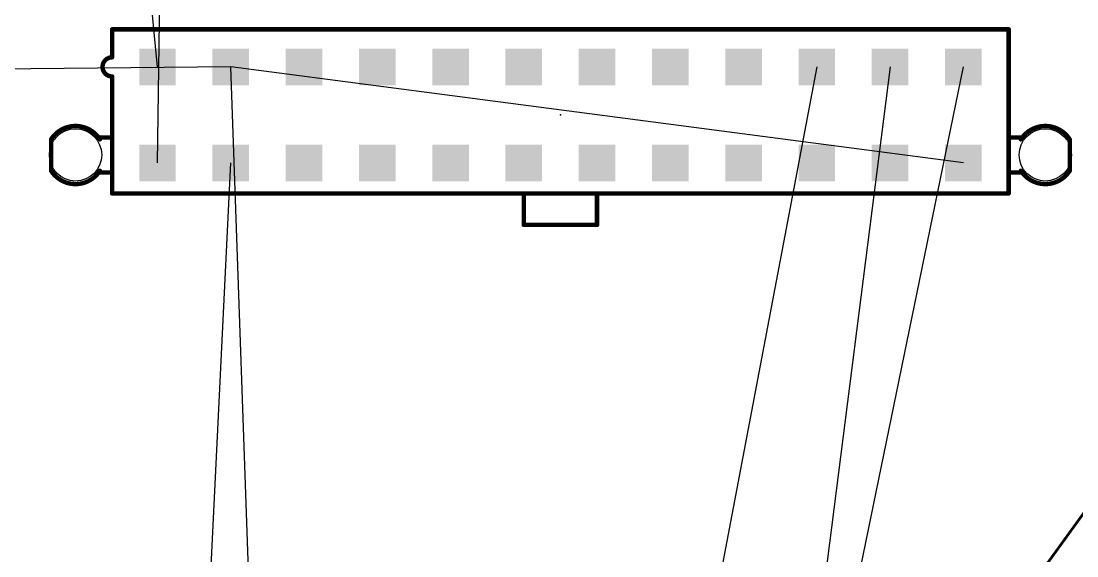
# Model space of a CAD drawing. Extents: x -93 to 210, y -228 to 208.
# Drawn here: x 25.1 to 85.6, y -58.3 to -27.6 of the extents above; entities that cross this region are included whole.
import ezdxf

# ---------------------------------------------------------------- set-up
doc = ezdxf.new("R2010")
doc.units = 0
for name, color, linetype in [('121', 253, 'CONTINUOUS'), ('17', 110, 'CONTINUOUS'), ('19', 53, 'CONTINUOUS'), ('20', 31, 'CONTINUOUS'), ('21', 253, 'CONTINUOUS'), ('23', 53, 'CONTINUOUS'), ('27', 253, 'CONTINUOUS')]:
    doc.layers.add(name, color=color, linetype=linetype)

# ---------------------------------------------------------------- blocks, each defined once
blk = doc.blocks.new('SQUAREP')
blk.add_solid([(-0.5, -0.5), (0.5, -0.5), (-0.5, 0.5), (0.5, 0.5)])

msp = doc.modelspace()

# ---------------------------------------------------------------- linework, layer by layer
at = {"layer": '121', "const_width": 0.1524}
msp.add_lwpolyline([(130, 5), (41, -118)], dxfattribs=at)
at = {"layer": '19'}
for p, q in [((32.9, -35.75), (33.75, 23.4)), ((32.9, -30.25), (28.25, 19.2)), ((37.1, -30.25), (-89, -31.4)), ((79.1, -35.75), (37.1, -30.25)), ((40.05, -114), (37.1, -30.25)), ((70.7, -30.25), (48, -149.95)), ((74.9, -30.25), (60.65, -142)), ((60.65, -120), (79.1, -30.25)), ((33, -120), (37.1, -35.75))]:
    msp.add_line(p, q, dxfattribs=at)
at = {"layer": '20'}
for centre in [(28.2, -35.29), (83.8, -35.29)]:
    msp.add_circle(centre, 1.5, dxfattribs=at)
at = {"layer": '21', "const_width": 0.254}
for points in [[(30.3, -29.7), (30.3, -28.1)], [(30.3, -28.1), (81.7, -28.1)], [(81.7, -28.1), (81.7, -37.5)], [(30.3, -37.5), (30.3, -30.8)], [(26.8, -34.4), (26.8, -36.2)], [(29.5, -34.3), (30.2, -34.3)], [(82.5, -34.3), (81.8, -34.3)], [(85.2, -36.2), (85.2, -34.4)], [(29.5, -36.3), (30.2, -36.3)], [(82.5, -36.3), (81.8, -36.3)], [(81.7, -37.5), (30.3, -37.5)]]:
    msp.add_lwpolyline(points, dxfattribs=at)
at = {"layer": '21'}
for points, const_width in [([(30.3635, -28.1, 1), (30.2365, -28.1)], 0.127), ([(30.3, -28.0365, 1), (30.3, -28.1635)], 0.127), ([(81.7635, -28.1, 1), (81.6365, -28.1)], 0.127), ([(81.7, -28.1635, 1), (81.7, -28.0365)], 0.127), ([(30.3, -29.7, 1), (30.3, -30.8)], 0.254), ([(30.2365, -29.7, 1), (30.3635, -29.7)], 0.127), ([(30.3, -29.7635, 1), (30.3, -29.6365)], 0.127), ([(30.3635, -30.8, 1), (30.2365, -30.8)], 0.127), ([(30.3, -30.8635, 1), (30.3, -30.7365)], 0.127), ([(29.6, -34.4, 0.546), (26.8, -34.4)], 0.254), ([(85.2, -34.4, 0.546), (82.4, -34.4)], 0.254), ([(26.8635, -34.4, 1), (26.7365, -34.4)], 0.127), ([(26.7466, -34.3657, 1), (26.8534, -34.4343)], 0.127), ([(29.5, -34.2365, 1), (29.5, -34.3635)], 0.127), ([(29.5466, -34.4343, 1), (29.6534, -34.3657)], 0.127), ([(30.2, -34.3635, 1), (30.2, -34.2365)], 0.127), ([(81.8, -34.2365, 1), (81.8, -34.3635)], 0.127), ([(82.3466, -34.3657, 1), (82.4534, -34.4343)], 0.127), ([(82.5, -34.3635, 1), (82.5, -34.2365)], 0.127), ([(85.2635, -34.4, 1), (85.1365, -34.4)], 0.127), ([(85.1466, -34.4343, 1), (85.2534, -34.3657)], 0.127), ([(26.8, -36.2, 0.546), (29.6, -36.2)], 0.254), ([(26.8534, -36.1657, 1), (26.7466, -36.2343)], 0.127), ([(26.7365, -36.2, 1), (26.8635, -36.2)], 0.127), ([(29.5, -36.2365, 1), (29.5, -36.3635)], 0.127), ([(29.6534, -36.2343, 1), (29.5466, -36.1657)], 0.127), ([(30.2, -36.3635, 1), (30.2, -36.2365)], 0.127), ([(81.8, -36.2365, 1), (81.8, -36.3635)], 0.127), ([(82.4, -36.2, 0.546), (85.2, -36.2)], 0.254), ([(82.4534, -36.1657, 1), (82.3466, -36.2343)], 0.127), ([(82.5, -36.3635, 1), (82.5, -36.2365)], 0.127), ([(85.1365, -36.2, 1), (85.2635, -36.2)], 0.127), ([(85.2534, -36.2343, 1), (85.1466, -36.1657)], 0.127), ([(30.3, -37.4365, 1), (30.3, -37.5635)], 0.127), ([(30.2365, -37.5, 1), (30.3635, -37.5)], 0.127), ([(81.6365, -37.5, 1), (81.7635, -37.5)], 0.127), ([(81.7, -37.5635, 1), (81.7, -37.4365)], 0.127)]:
    msp.add_lwpolyline(points, format="xyb", dxfattribs=dict(at, const_width=const_width))
at = {"layer": '23'}
msp.add_point((56, -33), dxfattribs=at)
at = {"layer": '27', "const_width": 0.254}
for points in [[(53.9, -39.3), (53.9, -37.6)], [(58.1, -39.3), (58.1, -37.6)], [(58.1, -39.3), (53.9, -39.3)]]:
    msp.add_lwpolyline(points, dxfattribs=at)
at = {"layer": '27', "const_width": 0.127}
for points in [[(53.9635, -37.6, 1), (53.8365, -37.6)], [(58.1635, -37.6, 1), (58.0365, -37.6)], [(53.9, -39.2365, 1), (53.9, -39.3635)], [(53.8365, -39.3, 1), (53.9635, -39.3)], [(58.0365, -39.3, 1), (58.1635, -39.3)], [(58.1, -39.3635, 1), (58.1, -39.2365)]]:
    msp.add_lwpolyline(points, format="xyb", dxfattribs=at)

# ---------------------------------------------------------------- block references
at = {"layer": '17', "xscale": 2.1, "yscale": 2.1, "rotation": 180}
for p in [(32.9, -30.25), (32.9, -30.25), (37.1, -30.25), (37.1, -30.25), (41.3, -30.25), (41.3, -30.25), (45.5, -30.25), (45.5, -30.25), (49.7, -30.25), (49.7, -30.25), (53.9, -30.25), (53.9, -30.25), (58.1, -30.25), (58.1, -30.25), (62.3, -30.25), (62.3, -30.25), (66.5, -30.25), (66.5, -30.25), (70.7, -30.25), (70.7, -30.25), (74.9, -30.25), (74.9, -30.25), (79.1, -30.25), (79.1, -30.25), (32.9, -35.75), (32.9, -35.75), (37.1, -35.75), (37.1, -35.75), (41.3, -35.75), (41.3, -35.75), (45.5, -35.75), (45.5, -35.75), (49.7, -35.75), (49.7, -35.75), (53.9, -35.75), (53.9, -35.75), (58.1, -35.75), (58.1, -35.75), (62.3, -35.75), (62.3, -35.75), (66.5, -35.75), (66.5, -35.75), (70.7, -35.75), (70.7, -35.75), (74.9, -35.75), (74.9, -35.75), (79.1, -35.75), (79.1, -35.75)]:
    msp.add_blockref('SQUAREP', p, dxfattribs=at)

doc.saveas('drawing.dxf')
